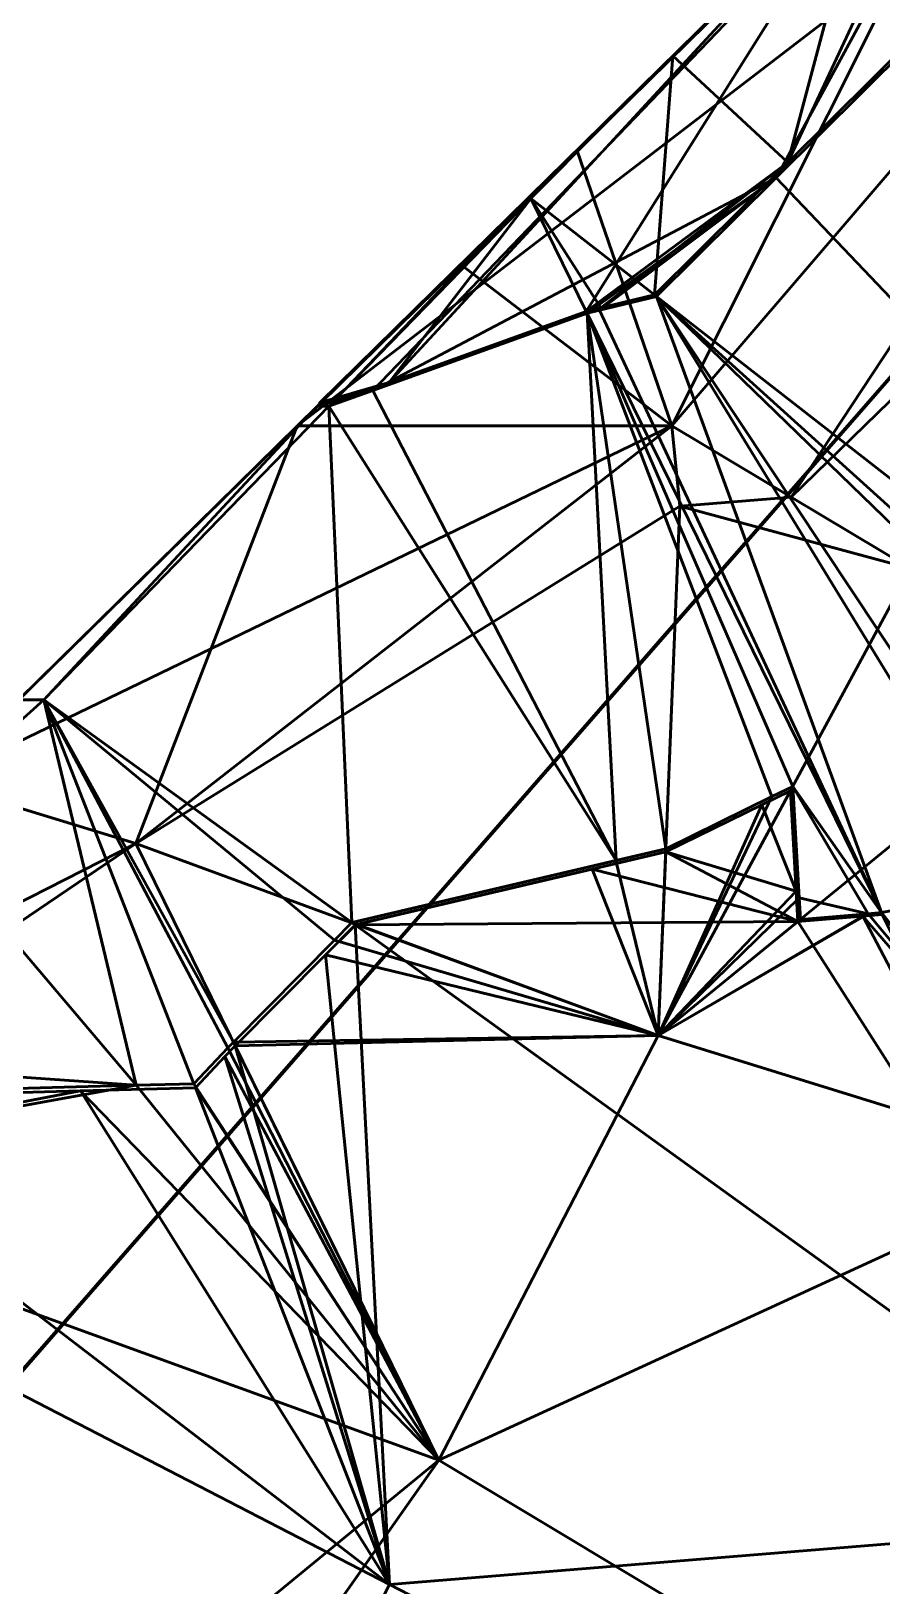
# Model space of a CAD drawing. Header units: metres. Extents: x -61.3 to -25, y -28 to 7.9.
# Drawn here: x -55.09 to -50.52, y -15.86 to -7.52 of the extents above; entities that cross this region are included whole.
import ezdxf

# ---------------------------------------------------------------- set-up
doc = ezdxf.new("R2010")
doc.units = ezdxf.units.M
for name, color, linetype, lineweight in [('0 BB  All Untouched Project Ground Layers in Proposed site', 7, 'Continuous', 50), ('0 BB  Fill', 7, 'Continuous', 50), ('Default', 7, 'Continuous', 50)]:
    doc.layers.add(name, color=color, linetype=linetype, lineweight=lineweight)

# ---------------------------------------------------------------- blocks, each defined once
blk = doc.blocks.new('6b0b7823-ff3e-4933-bdc0-52da12941c6e')
at = {"layer": 'Default', "color": 40, "linetype": 'Continuous', "lineweight": 50, "true_color": 0xffd700, "transparency": 33554532}
for points in [[(-47.8539, -6.3765, 23.4724), (-59.082, -19.2255, 36.9876), (-59.082, -19.2255, 23.4724)], [(-47.8539, -6.3765, 23.4724), (-47.8539, -6.3765, 36.9876), (-59.082, -19.2255, 36.9876)]]:
    blk.add_3dface(points, dxfattribs=at)
blk = doc.blocks.new('f19161e1-4d41-47b8-92b2-5d887346f939')
at = {"layer": '0 BB  All Untouched Project Ground Layers in Proposed site', "color": 40, "linetype": 'Continuous', "lineweight": 50, "true_color": 0xffd700, "transparency": 33554687}
for points in [[(-47.6875, -3.7687, 33.685), (-52.1574, -8.1622, 32.2639), (-48.435, -4.5034, 33.528)], [(-52.1574, -8.1622, 32.2639), (-47.6875, -3.7687, 33.685), (-49.6971, -5.744, 32.6444)], [(-49.6971, -5.744, 33.254), (-48.435, -4.5034, 33.528), (-52.1574, -8.1622, 32.2639)], [(-51.6489, -9.6377, 32.3088), (-47.7865, -5.1327, 32.9184), (-51.0084, -10.0208, 32.3303)], [(-51.6489, -9.6377, 32.3088), (-49.6971, -5.744, 32.6444), (-47.7865, -5.1327, 32.9184)], [(-51.0084, -10.0208, 32.3303), (-47.7865, -5.1327, 32.9184), (-46.972, -6.0917, 32.8878)], [(-51.0884, -8.3064, 33.0178), (-46.8947, -12.7088, 32.9184), (-48.2918, -5.5297, 33.4508)], [(-48.2918, -5.5297, 33.4515), (-51.0883, -8.3063, 33.0185), (-51.0884, -8.3064, 33.0178)], [(-48.2918, -5.5297, 33.4515), (-51.0884, -8.3064, 33.0178), (-48.2918, -5.5297, 33.4508)], [(-48.2918, -5.5297, 33.4515), (-49.6971, -5.744, 33.254), (-51.0883, -8.3063, 33.0185)], [(-49.6971, -5.744, 33.254), (-52.1574, -8.1622, 32.2639), (-53.5521, -9.533, 32.6577)], [(-49.6971, -5.744, 33.254), (-53.5521, -9.533, 32.6577), (-53.2536, -9.4481, 32.7003)], [(-53.2536, -9.4481, 32.7003), (-51.0883, -8.3063, 33.0185), (-49.6971, -5.744, 33.254)], [(-49.6971, -5.744, 32.6444), (-51.6489, -9.6377, 32.3088), (-52.1574, -8.1622, 32.2639)], [(-51.0084, -10.0208, 32.3303), (-46.972, -6.0917, 32.8878), (-50.3679, -10.4039, 32.3088)], [(-52.1574, -8.1622, 32.2639), (-51.6489, -9.6377, 32.3088), (-53.6586, -9.6377, 32.0316)], [(-53.6586, -9.6377, 32.0316), (-53.5521, -9.533, 32.657), (-52.1574, -8.1622, 32.2639)], [(-52.1574, -8.1622, 32.2639), (-53.5521, -9.533, 32.657), (-53.5521, -9.533, 32.6577)], [(-52.103, -9.0338, 32.8661), (-51.0883, -8.3063, 33.0185), (-53.2536, -9.4481, 32.7003)], [(-51.0883, -8.3063, 33.0185), (-52.103, -9.0338, 32.8661), (-52.0362, -9.0176, 32.8756)], [(-51.7299, -8.9434, 32.9191), (-51.0883, -8.3063, 33.0185), (-52.0362, -9.0176, 32.8756)], [(-51.0883, -8.3063, 33.0185), (-51.7299, -8.9434, 32.9191), (-51.7299, -8.9434, 32.9184)], [(-51.0883, -8.3063, 33.0185), (-51.7299, -8.9434, 32.9184), (-51.0884, -8.3064, 33.0178)], [(-51.0884, -8.3064, 33.0178), (-51.7299, -8.9434, 32.9184), (-46.8947, -12.7088, 32.9184)], [(-51.7299, -8.9434, 32.9184), (-52.0362, -9.0176, 32.8749), (-50.5233, -12.2507, 32.589)], [(-51.7299, -8.9434, 32.9191), (-52.0362, -9.0176, 32.8756), (-51.7299, -8.9434, 32.9184)], [(-52.0362, -9.0176, 32.8756), (-52.0362, -9.0176, 32.8749), (-51.7299, -8.9434, 32.9184)], [(-49.6404, -12.091, 32.7069), (-48.3609, -12.2101, 32.8289), (-51.7299, -8.9434, 32.9184)], [(-48.0864, -12.2356, 32.8551), (-51.7299, -8.9434, 32.9184), (-48.3609, -12.2101, 32.8289)], [(-51.7299, -8.9434, 32.9184), (-50.5233, -12.2507, 32.589), (-49.7898, -12.118, 32.6869)], [(-51.7299, -8.9434, 32.9184), (-49.7898, -12.118, 32.6869), (-49.6404, -12.091, 32.7069)], [(-51.7299, -8.9434, 32.9184), (-48.0864, -12.2356, 32.8551), (-46.8947, -12.7088, 32.9184)], [(-51.9481, -11.9704, 32.4894), (-52.103, -9.0338, 32.8654), (-53.2537, -9.4481, 32.6996)], [(-53.2536, -9.4481, 32.7003), (-53.2537, -9.4481, 32.6996), (-52.103, -9.0338, 32.8654)], [(-52.103, -9.0338, 32.8661), (-53.2536, -9.4481, 32.7003), (-52.103, -9.0338, 32.8654)], [(-52.103, -9.0338, 32.8654), (-50.5233, -12.2507, 32.589), (-52.0362, -9.0176, 32.8749)], [(-52.0362, -9.0176, 32.8756), (-52.103, -9.0338, 32.8661), (-52.103, -9.0338, 32.8654)], [(-52.0362, -9.0176, 32.8756), (-52.103, -9.0338, 32.8654), (-52.0362, -9.0176, 32.8749)], [(-51.1118, -11.6283, 32.6153), (-52.103, -9.0338, 32.8654), (-51.6807, -11.9075, 32.5234)], [(-50.9991, -11.573, 32.6335), (-52.103, -9.0338, 32.8654), (-51.1118, -11.6283, 32.6153)], [(-52.103, -9.0338, 32.8654), (-50.9991, -11.573, 32.6335), (-50.5233, -12.2507, 32.589)], [(-51.9481, -11.9704, 32.4894), (-51.6807, -11.9075, 32.5234), (-52.103, -9.0338, 32.8654)], [(-53.2536, -9.4481, 32.7003), (-53.5521, -9.533, 32.6577), (-53.489, -9.5329, 32.6664)], [(-53.489, -9.5329, 32.6657), (-51.9481, -11.9704, 32.4894), (-53.2537, -9.4481, 32.6996)], [(-53.2536, -9.4481, 32.7003), (-53.489, -9.5329, 32.6664), (-53.489, -9.5329, 32.6657)], [(-53.2536, -9.4481, 32.7003), (-53.489, -9.5329, 32.6657), (-53.2537, -9.4481, 32.6996)], [(-53.5521, -9.533, 32.657), (-55.1557, -11.1092, 32.29), (-55.019, -11.1092, 32.3088)], [(-53.5521, -9.533, 32.657), (-53.6586, -9.6377, 32.0316), (-55.1557, -11.1092, 32.29)], [(-55.019, -11.1092, 32.3088), (-53.3652, -12.3034, 32.3088), (-53.489, -9.5329, 32.6657)], [(-53.5521, -9.533, 32.657), (-55.019, -11.1092, 32.3088), (-53.489, -9.5329, 32.6657)], [(-53.5521, -9.533, 32.6577), (-53.5521, -9.533, 32.657), (-53.489, -9.5329, 32.6664)], [(-53.5521, -9.533, 32.657), (-53.489, -9.5329, 32.6657), (-53.489, -9.5329, 32.6664)], [(-53.489, -9.5329, 32.6657), (-53.3652, -12.3034, 32.3088), (-51.9481, -11.9704, 32.4894)], [(-55.6045, -11.5503, 31.5817), (-53.6586, -9.6377, 32.0316), (-51.6489, -9.6377, 32.3088)], [(-55.6045, -11.5503, 31.5817), (-51.6489, -9.6377, 32.3088), (-54.5253, -11.8798, 31.6992)], [(-55.6045, -11.5503, 31.5817), (-55.1557, -11.1092, 32.29), (-53.6586, -9.6377, 32.0316)], [(-54.5253, -11.8798, 31.6992), (-51.6489, -9.6377, 32.3088), (-51.6059, -10.0694, 32.3088)], [(-51.6059, -10.0694, 32.3088), (-51.6489, -9.6377, 32.3088), (-51.0084, -10.0208, 32.3303)], [(-54.5253, -11.8798, 31.6992), (-51.6059, -10.0694, 32.3088), (-51.7216, -12.9112, 31.6992)], [(-51.7216, -12.9112, 31.6992), (-51.6059, -10.0694, 32.3088), (-50.3679, -10.4039, 32.3088)], [(-51.6059, -10.0694, 32.3088), (-51.0084, -10.0208, 32.3303), (-50.3679, -10.4039, 32.3088)], [(-51.7216, -12.9112, 31.6992), (-50.3679, -10.4039, 32.3088), (-49.7339, -11.2881, 32.3088)], [(-55.019, -11.1092, 32.3088), (-55.7328, -11.7513, 32.1462), (-54.523, -13.1777, 32.0173)], [(-55.1557, -11.1092, 32.29), (-55.7328, -11.7513, 32.1462), (-55.019, -11.1092, 32.3088)], [(-54.2141, -13.1692, 32.0443), (-55.019, -11.1092, 32.3088), (-54.523, -13.1777, 32.0173)], [(-55.019, -11.1092, 32.3088), (-54.0309, -12.9763, 32.1025), (-54.0015, -12.9454, 32.1118)], [(-55.019, -11.1092, 32.3088), (-54.2141, -13.1692, 32.0443), (-54.0309, -12.9763, 32.1025)], [(-55.019, -11.1092, 32.3088), (-53.4592, -12.3982, 32.2797), (-53.3652, -12.3034, 32.3088)], [(-54.0015, -12.9454, 32.1118), (-53.4592, -12.3982, 32.2797), (-55.019, -11.1092, 32.3088)], [(-49.4636, -13.6094, 31.6992), (-51.7216, -12.9112, 31.6992), (-49.7339, -11.2881, 32.3088)], [(-57.462, -13.3761, 31.0766), (-55.6045, -11.5503, 31.5817), (-54.5253, -11.8798, 31.6992)], [(-50.9648, -12.1718, 32.5577), (-50.9991, -11.573, 32.6342), (-51.7216, -12.9112, 32.3088)], [(-51.1118, -11.6283, 32.616), (-51.7216, -12.9112, 32.3088), (-50.9991, -11.573, 32.6342)], [(-51.1118, -11.6283, 32.616), (-50.9991, -11.573, 32.6342), (-50.9991, -11.573, 32.6335)], [(-51.1118, -11.6283, 32.616), (-50.9991, -11.573, 32.6335), (-51.1118, -11.6283, 32.6153)], [(-50.9991, -11.573, 32.6342), (-50.9648, -12.1718, 32.5577), (-50.9991, -11.573, 32.6335)], [(-50.9648, -12.1718, 32.5577), (-50.9648, -12.1718, 32.5571), (-50.9991, -11.573, 32.6335)], [(-50.5944, -12.2568, 32.5814), (-50.9991, -11.573, 32.6335), (-50.9648, -12.1718, 32.5571)], [(-50.5233, -12.2507, 32.589), (-50.9991, -11.573, 32.6335), (-50.5944, -12.2568, 32.5814)], [(-51.1118, -11.6283, 32.616), (-51.6807, -11.9075, 32.5241), (-51.7216, -12.9112, 32.3088)], [(-51.6807, -11.9075, 32.5241), (-51.1118, -11.6283, 32.616), (-51.6807, -11.9075, 32.5234)], [(-51.1118, -11.6283, 32.616), (-51.1118, -11.6283, 32.6153), (-51.6807, -11.9075, 32.5234)], [(-56.4222, -13.0451, 31.8808), (-54.523, -13.1777, 32.0173), (-55.7328, -11.7513, 32.1462)], [(-57.462, -13.3761, 31.0766), (-54.5253, -11.8798, 31.6992), (-57.1387, -13.6504, 31.0896)], [(-57.1387, -13.6504, 31.0896), (-54.5253, -11.8798, 31.6992), (-52.8986, -15.189, 31.0896)], [(-52.8986, -15.189, 31.0896), (-54.5253, -11.8798, 31.6992), (-51.7216, -12.9112, 31.6992)], [(-51.9482, -11.9704, 32.49), (-51.6807, -11.9075, 32.5241), (-51.6807, -11.9075, 32.5234)], [(-51.9482, -11.9704, 32.49), (-51.6807, -11.9075, 32.5234), (-51.9481, -11.9704, 32.4894)], [(-51.7216, -12.9112, 32.3088), (-51.6807, -11.9075, 32.5241), (-51.9482, -11.9704, 32.49)], [(-53.3652, -12.3034, 32.3095), (-51.9482, -11.9704, 32.49), (-53.3652, -12.3034, 32.3088)], [(-51.9482, -11.9704, 32.49), (-51.9481, -11.9704, 32.4894), (-53.3652, -12.3034, 32.3088)], [(-51.7216, -12.9112, 32.3088), (-51.9482, -11.9704, 32.49), (-53.3652, -12.3034, 32.3095)], [(-50.9648, -12.1718, 32.5577), (-51.7216, -12.9112, 32.3088), (-50.9582, -12.2879, 32.5429)], [(-50.9648, -12.1718, 32.5577), (-50.9582, -12.2879, 32.5429), (-50.9582, -12.2879, 32.5422)], [(-50.9648, -12.1718, 32.5577), (-50.9582, -12.2879, 32.5422), (-50.9648, -12.1718, 32.5571)], [(-50.5944, -12.2568, 32.5814), (-50.9648, -12.1718, 32.5571), (-50.9582, -12.2879, 32.5422)], [(-50.5233, -12.2507, 32.5897), (-49.7898, -12.118, 32.6876), (-50.5233, -12.2507, 32.589)], [(-49.7898, -12.118, 32.6876), (-49.7898, -12.118, 32.6869), (-50.5233, -12.2507, 32.589)], [(-49.4636, -13.6094, 32.3088), (-49.7898, -12.118, 32.6876), (-50.5233, -12.2507, 32.5897)], [(-50.9582, -12.2879, 32.5429), (-51.7216, -12.9112, 32.3088), (-50.5945, -12.2568, 32.582)], [(-49.4636, -13.6094, 32.3088), (-50.5945, -12.2568, 32.582), (-51.7216, -12.9112, 32.3088)], [(-50.9582, -12.2879, 32.5429), (-50.5945, -12.2568, 32.582), (-50.9582, -12.2879, 32.5422)], [(-50.5945, -12.2568, 32.582), (-50.5944, -12.2568, 32.5814), (-50.9582, -12.2879, 32.5422)], [(-50.5945, -12.2568, 32.582), (-50.5233, -12.2507, 32.5897), (-50.5233, -12.2507, 32.589)], [(-50.5945, -12.2568, 32.582), (-50.5233, -12.2507, 32.589), (-50.5944, -12.2568, 32.5814)], [(-49.4636, -13.6094, 32.3088), (-50.5233, -12.2507, 32.5897), (-50.5945, -12.2568, 32.582)], [(-53.3652, -12.3034, 32.3088), (-53.4592, -12.3982, 32.2797), (-53.3676, -12.3057, 32.3088)], [(-53.4592, -12.3982, 32.2804), (-53.3676, -12.3057, 32.3088), (-53.4592, -12.3982, 32.2797)], [(-53.4592, -12.3982, 32.2804), (-51.7216, -12.9112, 32.3088), (-53.3676, -12.3057, 32.3088)], [(-53.3676, -12.3057, 32.3088), (-53.3652, -12.3034, 32.3095), (-53.3652, -12.3034, 32.3088)], [(-53.3652, -12.3034, 32.3095), (-53.3676, -12.3057, 32.3088), (-51.7216, -12.9112, 32.3088)], [(-54.0015, -12.9454, 32.1125), (-53.4592, -12.3982, 32.2804), (-53.4592, -12.3982, 32.2797)], [(-54.0015, -12.9454, 32.1125), (-53.4592, -12.3982, 32.2797), (-54.0015, -12.9454, 32.1118)], [(-54.0015, -12.9454, 32.1125), (-51.7216, -12.9112, 32.3088), (-53.4592, -12.3982, 32.2804)], [(-51.7216, -12.9112, 32.3088), (-54.0015, -12.9454, 32.1125), (-52.8986, -15.189, 31.6992)], [(-52.8986, -15.189, 31.0896), (-51.7216, -12.9112, 31.6992), (-49.4636, -13.6094, 31.6992)], [(-49.4636, -13.6094, 32.3088), (-51.7216, -12.9112, 32.3088), (-52.8986, -15.189, 31.6992)], [(-52.8986, -15.189, 31.6992), (-54.0309, -12.9763, 32.1032), (-54.2141, -13.1692, 32.045)], [(-54.2141, -13.1692, 32.045), (-54.0309, -12.9763, 32.1032), (-54.2141, -13.1692, 32.0443)], [(-54.0309, -12.9763, 32.1032), (-54.0309, -12.9763, 32.1025), (-54.2141, -13.1692, 32.0443)], [(-52.8986, -15.189, 31.6992), (-54.0015, -12.9454, 32.1125), (-54.0309, -12.9763, 32.1032)], [(-54.0309, -12.9763, 32.1032), (-54.0015, -12.9454, 32.1125), (-54.0015, -12.9454, 32.1118)], [(-54.0309, -12.9763, 32.1032), (-54.0015, -12.9454, 32.1118), (-54.0309, -12.9763, 32.1025)], [(-54.523, -13.1777, 32.0173), (-56.4222, -13.0451, 31.8808), (-56.5221, -13.2327, 31.8423)], [(-56.5221, -13.2327, 31.843), (-57.1387, -13.6504, 31.6992), (-54.5231, -13.1777, 32.018)], [(-52.8986, -15.189, 31.6992), (-54.5231, -13.1777, 32.018), (-57.1387, -13.6504, 31.6992)], [(-56.5221, -13.2327, 31.843), (-54.5231, -13.1777, 32.018), (-54.523, -13.1777, 32.0173)], [(-56.5221, -13.2327, 31.843), (-54.523, -13.1777, 32.0173), (-56.5221, -13.2327, 31.8423)], [(-52.8986, -15.189, 31.6992), (-54.2141, -13.1692, 32.045), (-54.5231, -13.1777, 32.018)], [(-54.5231, -13.1777, 32.018), (-54.2141, -13.1692, 32.045), (-54.2141, -13.1692, 32.0443)], [(-54.5231, -13.1777, 32.018), (-54.2141, -13.1692, 32.0443), (-54.523, -13.1777, 32.0173)], [(-55.3271, -17.1803, 31.0896), (-52.8986, -15.189, 31.6992), (-57.1387, -13.6504, 31.6992)], [(-55.3271, -17.1803, 30.48), (-57.1387, -13.6504, 31.0896), (-52.8986, -15.189, 31.0896)], [(-52.8986, -15.189, 31.6992), (-49.73, -17.0912, 31.6992), (-49.4636, -13.6094, 32.3088)], [(-49.73, -17.0912, 31.0896), (-52.8986, -15.189, 31.0896), (-49.4636, -13.6094, 31.6992)], [(-55.3271, -17.1803, 31.0896), (-54.6702, -17.7074, 31.0896), (-52.8986, -15.189, 31.6992)], [(-55.3271, -17.1803, 30.48), (-52.8986, -15.189, 31.0896), (-54.6702, -17.7074, 30.48)], [(-54.6702, -17.7074, 31.0896), (-49.73, -17.0912, 31.6992), (-52.8986, -15.189, 31.6992)], [(-54.6702, -17.7074, 30.48), (-52.8986, -15.189, 31.0896), (-49.73, -17.0912, 31.0896)]]:
    blk.add_3dface(points, dxfattribs=at)
blk = doc.blocks.new('1b2ab502-d486-4e63-b1bb-fa146fe8643c')
at = {"layer": '0 BB  All Untouched Project Ground Layers in Proposed site', "color": 227, "linetype": 'Continuous', "lineweight": 50, "true_color": 0x8b3573, "transparency": 33554687}
for points in [[(-46.2891, -2.3942, 33.5016), (-45.3118, -1.4336, 33.7167), (-52.7792, -8.7733, 31.2533)], [(-49.6971, -5.744, 31.73), (-52.7792, -8.7733, 31.2533), (-45.3118, -1.4336, 33.7167)], [(-46.2891, -2.3942, 33.5016), (-52.7792, -8.7733, 31.2533), (-48.435, -4.5034, 32.9184)], [(-52.7792, -8.7733, 31.2533), (-49.6971, -5.744, 32.6444), (-48.435, -4.5034, 32.9184)], [(-51.6489, -9.6377, 31.3944), (-47.7865, -5.1327, 32.004), (-51.0084, -10.0208, 31.4159)], [(-51.6489, -9.6377, 31.3944), (-49.6971, -5.744, 31.73), (-47.7865, -5.1327, 32.004)], [(-47.7865, -5.1327, 32.9184), (-51.6489, -9.6377, 32.3088), (-51.0084, -10.0208, 32.3303)], [(-49.6971, -5.744, 32.6444), (-51.6489, -9.6377, 32.3088), (-47.7865, -5.1327, 32.9184)], [(-51.0084, -10.0208, 31.4159), (-47.7865, -5.1327, 32.004), (-46.972, -6.0917, 31.9734)], [(-47.7865, -5.1327, 32.9184), (-51.0084, -10.0208, 32.3303), (-46.972, -6.0917, 32.8878)], [(-49.6971, -5.744, 32.6444), (-52.7792, -8.7733, 31.2533), (-53.6586, -9.6377, 32.0316)], [(-49.6971, -5.744, 32.6444), (-53.6586, -9.6377, 32.0316), (-51.6489, -9.6377, 32.3088)], [(-49.6971, -5.744, 31.73), (-51.6489, -9.6377, 31.3944), (-52.7792, -8.7733, 31.2533)], [(-51.0084, -10.0208, 31.4159), (-46.972, -6.0917, 31.9734), (-50.3679, -10.4039, 31.3944)], [(-51.0084, -10.0208, 32.3303), (-50.3679, -10.4039, 32.3088), (-46.972, -6.0917, 32.8878)], [(-52.7792, -8.7733, 31.2533), (-51.6489, -9.6377, 31.3944), (-53.6586, -9.6377, 31.1172)], [(-52.7792, -8.7733, 31.2533), (-53.6586, -9.6377, 31.1172), (-53.6586, -9.6377, 32.0316)], [(-55.6045, -11.5503, 30.6673), (-53.6586, -9.6377, 31.1172), (-51.6489, -9.6377, 31.3944)], [(-55.6045, -11.5503, 30.6673), (-51.6489, -9.6377, 31.3944), (-54.5253, -11.8798, 30.7848)], [(-53.6586, -9.6377, 32.0316), (-53.6586, -9.6377, 31.1172), (-55.6045, -11.5503, 31.5817)], [(-53.6586, -9.6377, 31.1172), (-55.6045, -11.5503, 30.6673), (-55.6045, -11.5503, 31.5817)], [(-53.6586, -9.6377, 32.0316), (-55.6045, -11.5503, 31.5817), (-54.5253, -11.8798, 31.6992)], [(-54.5253, -11.8798, 30.7848), (-51.6489, -9.6377, 31.3944), (-51.6059, -10.0694, 31.3944)], [(-51.6489, -9.6377, 32.3088), (-54.5253, -11.8798, 31.6992), (-51.6059, -10.0694, 32.3088)], [(-53.6586, -9.6377, 32.0316), (-54.5253, -11.8798, 31.6992), (-51.6489, -9.6377, 32.3088)], [(-51.6059, -10.0694, 31.3944), (-51.6489, -9.6377, 31.3944), (-51.0084, -10.0208, 31.4159)], [(-51.6489, -9.6377, 32.3088), (-51.6059, -10.0694, 32.3088), (-51.0084, -10.0208, 32.3303)], [(-54.5253, -11.8798, 30.7848), (-51.6059, -10.0694, 31.3944), (-51.7216, -12.9112, 30.7848)], [(-51.6059, -10.0694, 32.3088), (-54.5253, -11.8798, 31.6992), (-51.7216, -12.9112, 31.6992)], [(-51.7216, -12.9112, 31.6992), (-50.3679, -10.4039, 32.3088), (-51.6059, -10.0694, 32.3088)], [(-51.7216, -12.9112, 30.7848), (-51.6059, -10.0694, 31.3944), (-50.3679, -10.4039, 31.3944)], [(-51.6059, -10.0694, 31.3944), (-51.0084, -10.0208, 31.4159), (-50.3679, -10.4039, 31.3944)], [(-51.0084, -10.0208, 32.3303), (-51.6059, -10.0694, 32.3088), (-50.3679, -10.4039, 32.3088)], [(-51.7216, -12.9112, 31.6992), (-49.7339, -11.2881, 32.3088), (-50.3679, -10.4039, 32.3088)], [(-51.7216, -12.9112, 30.7848), (-50.3679, -10.4039, 31.3944), (-49.7339, -11.2881, 31.3944)], [(-49.4636, -13.6094, 31.6992), (-49.7339, -11.2881, 32.3088), (-51.7216, -12.9112, 31.6992)], [(-49.4636, -13.6094, 30.7848), (-51.7216, -12.9112, 30.7848), (-49.7339, -11.2881, 31.3944)], [(-57.462, -13.3761, 30.1622), (-55.6045, -11.5503, 30.6673), (-54.5253, -11.8798, 30.7848)], [(-55.6045, -11.5503, 31.5817), (-57.1387, -13.6504, 31.0896), (-54.5253, -11.8798, 31.6992)], [(-57.462, -13.3761, 30.1622), (-54.5253, -11.8798, 30.7848), (-57.1387, -13.6504, 30.1752)], [(-57.1387, -13.6504, 31.0896), (-52.8986, -15.189, 31.0896), (-54.5253, -11.8798, 31.6992)], [(-57.1387, -13.6504, 30.1752), (-54.5253, -11.8798, 30.7848), (-52.8986, -15.189, 30.1752)], [(-52.8986, -15.189, 31.0896), (-51.7216, -12.9112, 31.6992), (-54.5253, -11.8798, 31.6992)], [(-52.8986, -15.189, 30.1752), (-54.5253, -11.8798, 30.7848), (-51.7216, -12.9112, 30.7848)], [(-49.4636, -13.6094, 31.6992), (-51.7216, -12.9112, 31.6992), (-52.8986, -15.189, 31.0896)], [(-52.8986, -15.189, 30.1752), (-51.7216, -12.9112, 30.7848), (-49.4636, -13.6094, 30.7848)], [(-55.3271, -17.1803, 30.48), (-52.8986, -15.189, 31.0896), (-57.1387, -13.6504, 31.0896)], [(-55.3271, -17.1803, 29.5656), (-57.1387, -13.6504, 30.1752), (-52.8986, -15.189, 30.1752)], [(-52.8986, -15.189, 31.0896), (-49.73, -17.0912, 31.0896), (-49.4636, -13.6094, 31.6992)], [(-49.73, -17.0912, 30.1752), (-52.8986, -15.189, 30.1752), (-49.4636, -13.6094, 30.7848)], [(-55.3271, -17.1803, 30.48), (-54.6702, -17.7074, 30.48), (-52.8986, -15.189, 31.0896)], [(-55.3271, -17.1803, 29.5656), (-52.8986, -15.189, 30.1752), (-54.6702, -17.7074, 29.5656)], [(-54.6702, -17.7074, 30.48), (-49.73, -17.0912, 31.0896), (-52.8986, -15.189, 31.0896)], [(-54.6702, -17.7074, 29.5656), (-52.8986, -15.189, 30.1752), (-49.73, -17.0912, 30.1752)]]:
    blk.add_3dface(points, dxfattribs=at)
blk = doc.blocks.new('ddf992bc-4f9a-490d-82f3-f35fdbdac8a4')
at = {"layer": '0 BB  All Untouched Project Ground Layers in Proposed site', "color": 217, "linetype": 'Continuous', "lineweight": 50, "true_color": 0x8b318b, "transparency": 33554687}
for points in [[(-52.1574, -8.1622, 30.7399), (-48.435, -4.5034, 32.004), (-46.6878, -2.786, 32.4788)], [(-46.6878, -2.786, 32.4788), (-49.6971, -5.744, 31.1204), (-52.1574, -8.1622, 30.7399)], [(-48.435, -4.5034, 32.004), (-52.1574, -8.1622, 30.7399), (-49.6971, -5.744, 31.73)], [(-51.6489, -9.6377, 30.7848), (-47.7865, -5.1327, 31.3944), (-51.0084, -10.0208, 30.8063)], [(-51.6489, -9.6377, 30.7848), (-49.6971, -5.744, 31.1204), (-47.7865, -5.1327, 31.3944)], [(-47.7865, -5.1327, 32.004), (-51.6489, -9.6377, 31.3944), (-51.0084, -10.0208, 31.4159)], [(-49.6971, -5.744, 31.73), (-51.6489, -9.6377, 31.3944), (-47.7865, -5.1327, 32.004)], [(-51.0084, -10.0208, 30.8063), (-47.7865, -5.1327, 31.3944), (-46.972, -6.0917, 31.3638)], [(-47.7865, -5.1327, 32.004), (-51.0084, -10.0208, 31.4159), (-46.972, -6.0917, 31.9734)], [(-53.6586, -9.6377, 31.1172), (-49.6971, -5.744, 31.73), (-52.1574, -8.1622, 30.7399)], [(-49.6971, -5.744, 31.73), (-53.6586, -9.6377, 31.1172), (-51.6489, -9.6377, 31.3944)], [(-49.6971, -5.744, 31.1204), (-51.6489, -9.6377, 30.7848), (-52.1574, -8.1622, 30.7399)], [(-51.0084, -10.0208, 30.8063), (-46.972, -6.0917, 31.3638), (-50.3679, -10.4039, 30.7848)], [(-51.0084, -10.0208, 31.4159), (-50.3679, -10.4039, 31.3944), (-46.972, -6.0917, 31.9734)], [(-52.1574, -8.1622, 30.7399), (-51.6489, -9.6377, 30.7848), (-53.6586, -9.6377, 30.5076)], [(-52.1574, -8.1622, 30.7399), (-53.6586, -9.6377, 30.5076), (-53.6586, -9.6377, 31.1172)], [(-55.6045, -11.5503, 30.0577), (-53.6586, -9.6377, 30.5076), (-51.6489, -9.6377, 30.7848)], [(-55.6045, -11.5503, 30.0577), (-51.6489, -9.6377, 30.7848), (-54.5253, -11.8798, 30.1752)], [(-53.6586, -9.6377, 30.5076), (-55.6045, -11.5503, 30.6673), (-53.6586, -9.6377, 31.1172)], [(-55.6045, -11.5503, 30.0577), (-55.6045, -11.5503, 30.6673), (-53.6586, -9.6377, 30.5076)], [(-53.6586, -9.6377, 31.1172), (-55.6045, -11.5503, 30.6673), (-54.5253, -11.8798, 30.7848)], [(-54.5253, -11.8798, 30.1752), (-51.6489, -9.6377, 30.7848), (-51.6059, -10.0694, 30.7848)], [(-51.6489, -9.6377, 31.3944), (-54.5253, -11.8798, 30.7848), (-51.6059, -10.0694, 31.3944)], [(-53.6586, -9.6377, 31.1172), (-54.5253, -11.8798, 30.7848), (-51.6489, -9.6377, 31.3944)], [(-51.6059, -10.0694, 30.7848), (-51.6489, -9.6377, 30.7848), (-51.0084, -10.0208, 30.8063)], [(-51.6489, -9.6377, 31.3944), (-51.6059, -10.0694, 31.3944), (-51.0084, -10.0208, 31.4159)], [(-54.5253, -11.8798, 30.1752), (-51.6059, -10.0694, 30.7848), (-51.7216, -12.9112, 30.1752)], [(-51.6059, -10.0694, 31.3944), (-54.5253, -11.8798, 30.7848), (-51.7216, -12.9112, 30.7848)], [(-51.7216, -12.9112, 30.7848), (-50.3679, -10.4039, 31.3944), (-51.6059, -10.0694, 31.3944)], [(-51.7216, -12.9112, 30.1752), (-51.6059, -10.0694, 30.7848), (-50.3679, -10.4039, 30.7848)], [(-51.6059, -10.0694, 30.7848), (-51.0084, -10.0208, 30.8063), (-50.3679, -10.4039, 30.7848)], [(-51.0084, -10.0208, 31.4159), (-51.6059, -10.0694, 31.3944), (-50.3679, -10.4039, 31.3944)], [(-51.7216, -12.9112, 30.7848), (-49.7339, -11.2881, 31.3944), (-50.3679, -10.4039, 31.3944)], [(-51.7216, -12.9112, 30.1752), (-50.3679, -10.4039, 30.7848), (-49.7339, -11.2881, 30.7848)], [(-49.4636, -13.6094, 30.7848), (-49.7339, -11.2881, 31.3944), (-51.7216, -12.9112, 30.7848)], [(-49.4636, -13.6094, 30.1752), (-51.7216, -12.9112, 30.1752), (-49.7339, -11.2881, 30.7848)], [(-57.462, -13.3761, 29.5526), (-55.6045, -11.5503, 30.0577), (-54.5253, -11.8798, 30.1752)], [(-55.6045, -11.5503, 30.6673), (-57.1387, -13.6504, 30.1752), (-54.5253, -11.8798, 30.7848)], [(-57.462, -13.3761, 29.5526), (-54.5253, -11.8798, 30.1752), (-57.1387, -13.6504, 29.5656)], [(-57.1387, -13.6504, 30.1752), (-52.8986, -15.189, 30.1752), (-54.5253, -11.8798, 30.7848)], [(-57.1387, -13.6504, 29.5656), (-54.5253, -11.8798, 30.1752), (-52.8986, -15.189, 29.5656)], [(-52.8986, -15.189, 30.1752), (-51.7216, -12.9112, 30.7848), (-54.5253, -11.8798, 30.7848)], [(-52.8986, -15.189, 29.5656), (-54.5253, -11.8798, 30.1752), (-51.7216, -12.9112, 30.1752)], [(-49.4636, -13.6094, 30.7848), (-51.7216, -12.9112, 30.7848), (-52.8986, -15.189, 30.1752)], [(-52.8986, -15.189, 29.5656), (-51.7216, -12.9112, 30.1752), (-49.4636, -13.6094, 30.1752)], [(-55.3271, -17.1803, 29.5656), (-52.8986, -15.189, 30.1752), (-57.1387, -13.6504, 30.1752)], [(-55.3271, -17.1803, 28.956), (-57.1387, -13.6504, 29.5656), (-52.8986, -15.189, 29.5656)], [(-52.8986, -15.189, 30.1752), (-49.73, -17.0912, 30.1752), (-49.4636, -13.6094, 30.7848)], [(-49.73, -17.0912, 29.5656), (-52.8986, -15.189, 29.5656), (-49.4636, -13.6094, 30.1752)], [(-55.3271, -17.1803, 29.5656), (-54.6702, -17.7074, 29.5656), (-52.8986, -15.189, 30.1752)], [(-55.3271, -17.1803, 28.956), (-52.8986, -15.189, 29.5656), (-54.6702, -17.7074, 28.956)], [(-54.6702, -17.7074, 29.5656), (-49.73, -17.0912, 30.1752), (-52.8986, -15.189, 30.1752)], [(-54.6702, -17.7074, 28.956), (-52.8986, -15.189, 29.5656), (-49.73, -17.0912, 29.5656)]]:
    blk.add_3dface(points, dxfattribs=at)
blk = doc.blocks.new('0c24cc1f-feeb-454a-a965-ad1ec503f3fa')
at = {"layer": '0 BB  All Untouched Project Ground Layers in Proposed site', "color": 227, "linetype": 'Continuous', "lineweight": 50, "true_color": 0x8b3573, "transparency": 33554687}
for points in [[(-43.3391, 0.5054, 32.6268), (-40.766, 3.0345, 33.1186), (-57.3714, -13.287, 25.7244)], [(-40.766, 3.0345, 33.1186), (-55.6045, -11.5503, 26.2049), (-57.3714, -13.287, 25.7244)], [(-53.6586, -9.6377, 26.6548), (-55.6045, -11.5503, 26.2049), (-40.766, 3.0345, 33.1186)], [(-53.6586, -9.6377, 26.6548), (-40.766, 3.0345, 33.1186), (-49.6971, -5.744, 27.2676)], [(-57.3714, -13.287, 25.7244), (-43.4119, 0.4339, 32.6111), (-43.3391, 0.5054, 32.6268)], [(-43.4119, 0.4339, 32.6111), (-57.3714, -13.287, 25.7244), (-46.2891, -2.3942, 31.9776)], [(-46.2891, -2.3942, 31.9776), (-57.3714, -13.287, 25.7244), (-48.435, -4.5034, 31.3944)], [(-57.3714, -13.287, 25.7244), (-49.6971, -5.744, 31.1204), (-48.435, -4.5034, 31.3944)], [(-53.6586, -9.6377, 26.6548), (-49.6971, -5.744, 27.2676), (-47.7865, -5.1327, 27.5416)], [(-53.6586, -9.6377, 26.6548), (-47.7865, -5.1327, 27.5416), (-51.6489, -9.6377, 26.932)], [(-51.6489, -9.6377, 26.932), (-47.7865, -5.1327, 27.5416), (-51.0084, -10.0208, 26.9535)], [(-47.7865, -5.1327, 31.3944), (-51.6489, -9.6377, 30.7848), (-51.0084, -10.0208, 30.8063)], [(-49.6971, -5.744, 31.1204), (-51.6489, -9.6377, 30.7848), (-47.7865, -5.1327, 31.3944)], [(-51.0084, -10.0208, 26.9535), (-47.7865, -5.1327, 27.5416), (-46.972, -6.0917, 27.511)], [(-47.7865, -5.1327, 31.3944), (-51.0084, -10.0208, 30.8063), (-46.972, -6.0917, 31.3638)], [(-57.3714, -13.287, 25.7244), (-53.6586, -9.6377, 30.5076), (-49.6971, -5.744, 31.1204)], [(-49.6971, -5.744, 31.1204), (-53.6586, -9.6377, 30.5076), (-51.6489, -9.6377, 30.7848)], [(-51.0084, -10.0208, 26.9535), (-46.972, -6.0917, 27.511), (-50.3679, -10.4039, 26.932)], [(-51.0084, -10.0208, 30.8063), (-50.3679, -10.4039, 30.7848), (-46.972, -6.0917, 31.3638)], [(-57.3714, -13.287, 25.7244), (-55.6045, -11.5503, 30.0577), (-53.6586, -9.6377, 30.5076)], [(-55.6045, -11.5503, 26.2049), (-53.6586, -9.6377, 26.6548), (-51.6489, -9.6377, 26.932)], [(-55.6045, -11.5503, 26.2049), (-51.6489, -9.6377, 26.932), (-54.5253, -11.8798, 26.3224)], [(-53.6586, -9.6377, 30.5076), (-55.6045, -11.5503, 30.0577), (-54.5253, -11.8798, 30.1752)], [(-54.5253, -11.8798, 26.3224), (-51.6489, -9.6377, 26.932), (-51.6059, -10.0694, 26.932)], [(-51.6489, -9.6377, 30.7848), (-54.5253, -11.8798, 30.1752), (-51.6059, -10.0694, 30.7848)], [(-53.6586, -9.6377, 30.5076), (-54.5253, -11.8798, 30.1752), (-51.6489, -9.6377, 30.7848)], [(-51.6059, -10.0694, 26.932), (-51.6489, -9.6377, 26.932), (-51.0084, -10.0208, 26.9535)], [(-51.6489, -9.6377, 30.7848), (-51.6059, -10.0694, 30.7848), (-51.0084, -10.0208, 30.8063)], [(-54.5253, -11.8798, 26.3224), (-51.6059, -10.0694, 26.932), (-51.7216, -12.9112, 26.3224)], [(-51.6059, -10.0694, 30.7848), (-54.5253, -11.8798, 30.1752), (-51.7216, -12.9112, 30.1752)], [(-51.7216, -12.9112, 30.1752), (-50.3679, -10.4039, 30.7848), (-51.6059, -10.0694, 30.7848)], [(-51.7216, -12.9112, 26.3224), (-51.6059, -10.0694, 26.932), (-50.3679, -10.4039, 26.932)], [(-51.6059, -10.0694, 26.932), (-51.0084, -10.0208, 26.9535), (-50.3679, -10.4039, 26.932)], [(-51.0084, -10.0208, 30.8063), (-51.6059, -10.0694, 30.7848), (-50.3679, -10.4039, 30.7848)], [(-51.7216, -12.9112, 30.1752), (-49.7339, -11.2881, 30.7848), (-50.3679, -10.4039, 30.7848)], [(-51.7216, -12.9112, 26.3224), (-50.3679, -10.4039, 26.932), (-49.7339, -11.2881, 26.932)], [(-49.4636, -13.6094, 30.1752), (-49.7339, -11.2881, 30.7848), (-51.7216, -12.9112, 30.1752)], [(-49.4636, -13.6094, 26.3224), (-51.7216, -12.9112, 26.3224), (-49.7339, -11.2881, 26.932)], [(-57.1387, -13.6504, 25.7128), (-55.6045, -11.5503, 26.2049), (-54.5253, -11.8798, 26.3224)], [(-55.6045, -11.5503, 30.0577), (-57.1387, -13.6504, 29.5656), (-54.5253, -11.8798, 30.1752)], [(-57.1387, -13.6504, 29.5656), (-52.8986, -15.189, 29.5656), (-54.5253, -11.8798, 30.1752)], [(-57.1387, -13.6504, 25.7128), (-54.5253, -11.8798, 26.3224), (-52.8986, -15.189, 25.7128)], [(-52.8986, -15.189, 29.5656), (-51.7216, -12.9112, 30.1752), (-54.5253, -11.8798, 30.1752)], [(-52.8986, -15.189, 25.7128), (-54.5253, -11.8798, 26.3224), (-51.7216, -12.9112, 26.3224)], [(-49.4636, -13.6094, 30.1752), (-51.7216, -12.9112, 30.1752), (-52.8986, -15.189, 29.5656)], [(-52.8986, -15.189, 25.7128), (-51.7216, -12.9112, 26.3224), (-49.4636, -13.6094, 26.3224)], [(-55.3271, -17.1803, 28.956), (-52.8986, -15.189, 29.5656), (-57.1387, -13.6504, 29.5656)], [(-55.3271, -17.1803, 25.1032), (-57.1387, -13.6504, 25.7128), (-52.8986, -15.189, 25.7128)], [(-52.8986, -15.189, 29.5656), (-49.73, -17.0912, 29.5656), (-49.4636, -13.6094, 30.1752)], [(-49.73, -17.0912, 25.7128), (-52.8986, -15.189, 25.7128), (-49.4636, -13.6094, 26.3224)], [(-55.3271, -17.1803, 28.956), (-54.6702, -17.7074, 28.956), (-52.8986, -15.189, 29.5656)], [(-55.3271, -17.1803, 25.1032), (-52.8986, -15.189, 25.7128), (-54.6702, -17.7074, 25.1032)], [(-54.6702, -17.7074, 28.956), (-49.73, -17.0912, 29.5656), (-52.8986, -15.189, 29.5656)], [(-54.6702, -17.7074, 25.1032), (-52.8986, -15.189, 25.7128), (-49.73, -17.0912, 25.7128)]]:
    blk.add_3dface(points, dxfattribs=at)
blk = doc.blocks.new('b6f2baf6-b7b9-4251-ac9d-4452694c6ea6')
at = {"layer": '0 BB  Fill', "color": 40, "linetype": 'Continuous', "lineweight": 50, "true_color": 0xffd700, "transparency": 33554687}
for points in [[(-51.0251, -8.2243, 33.0286), (-48.295, -5.5135, 33.452), (-51.0253, -8.2244, 33.0292)], [(-48.295, -5.5135, 33.452), (-50.0035, -6.0394, 33.2898), (-51.0253, -8.2244, 33.0292)], [(-51.0251, -8.2243, 33.0286), (-48.295, -5.5135, 33.4514), (-48.295, -5.5135, 33.452)], [(-51.0251, -8.2243, 33.0286), (-50.5997, -6.6255, 33.1145), (-48.295, -5.5135, 33.4514)], [(-50.0035, -6.0394, 33.2898), (-51.6436, -7.6515, 33.0372), (-51.0253, -8.2244, 33.0292)], [(-51.6436, -7.6515, 33.0372), (-50.0035, -6.0394, 33.2898), (-50.5997, -6.6255, 33.1145)], [(-53.1656, -9.4047, 32.7132), (-53.5395, -9.515, 32.6598), (-50.5997, -6.6255, 33.1145)], [(-50.5997, -6.6255, 33.1145), (-53.5395, -9.515, 32.6598), (-52.429, -8.4235, 32.9146)], [(-53.1656, -9.4047, 32.7132), (-50.5997, -6.6255, 33.1145), (-52.1079, -9.0238, 32.8656)], [(-52.429, -8.4235, 32.9146), (-51.6436, -7.6515, 33.0372), (-50.5997, -6.6255, 33.1145)], [(-52.1079, -9.0238, 32.8656), (-50.5997, -6.6255, 33.1145), (-51.0251, -8.2243, 33.0286)], [(-51.6436, -7.6515, 33.0372), (-52.429, -8.4235, 32.9146), (-52.4117, -8.4066, 32.9188)], [(-51.6436, -7.6515, 33.0372), (-52.4117, -8.4066, 32.9188), (-52.4059, -8.417, 32.9184)], [(-51.6436, -7.6515, 33.0372), (-52.4059, -8.417, 32.9184), (-51.7408, -8.9349, 32.9184)], [(-51.0253, -8.2244, 33.0292), (-51.6436, -7.6515, 33.0372), (-51.7408, -8.9349, 32.9184)], [(-51.0251, -8.2243, 33.0286), (-52.0287, -9.0047, 32.8768), (-52.1079, -9.0238, 32.8656)], [(-51.0251, -8.2243, 33.0286), (-51.7408, -8.9349, 32.9177), (-52.0287, -9.0047, 32.8768)], [(-51.7408, -8.9349, 32.9177), (-51.0251, -8.2243, 33.0286), (-51.0253, -8.2244, 33.0292)], [(-51.7408, -8.9349, 32.9177), (-51.0253, -8.2244, 33.0292), (-51.7408, -8.9349, 32.9184)], [(-52.429, -8.4235, 32.9146), (-53.5395, -9.515, 32.6604), (-53.4716, -9.5149, 32.6698)], [(-53.5395, -9.515, 32.6598), (-53.5395, -9.515, 32.6604), (-52.429, -8.4235, 32.9146)], [(-53.4716, -9.5149, 32.6698), (-53.1657, -9.4047, 32.7139), (-52.4059, -8.417, 32.9184)], [(-52.429, -8.4235, 32.9146), (-53.4716, -9.5149, 32.6698), (-52.4059, -8.417, 32.9184)], [(-53.1657, -9.4047, 32.7139), (-52.1079, -9.0238, 32.8663), (-52.4059, -8.417, 32.9184)], [(-52.4117, -8.4066, 32.9188), (-52.429, -8.4235, 32.9146), (-52.4059, -8.417, 32.9184)], [(-52.1079, -9.0238, 32.8663), (-52.0288, -9.0047, 32.8775), (-52.4059, -8.417, 32.9184)], [(-52.0288, -9.0047, 32.8775), (-51.7408, -8.9349, 32.9184), (-52.4059, -8.417, 32.9184)], [(-52.1079, -9.0238, 32.8656), (-52.0287, -9.0047, 32.8768), (-52.0288, -9.0047, 32.8775)], [(-52.1079, -9.0238, 32.8656), (-52.0288, -9.0047, 32.8775), (-52.1079, -9.0238, 32.8663)], [(-52.0287, -9.0047, 32.8768), (-51.7408, -8.9349, 32.9177), (-52.0288, -9.0047, 32.8775)], [(-51.7408, -8.9349, 32.9177), (-51.7408, -8.9349, 32.9184), (-52.0288, -9.0047, 32.8775)], [(-53.1656, -9.4047, 32.7132), (-52.1079, -9.0238, 32.8656), (-53.1657, -9.4047, 32.7139)], [(-52.1079, -9.0238, 32.8656), (-52.1079, -9.0238, 32.8663), (-53.1657, -9.4047, 32.7139)], [(-53.5395, -9.515, 32.6598), (-53.1656, -9.4047, 32.7132), (-53.4716, -9.5149, 32.6691)], [(-53.4716, -9.5149, 32.6691), (-53.1656, -9.4047, 32.7132), (-53.1657, -9.4047, 32.7139)], [(-53.4716, -9.5149, 32.6691), (-53.1657, -9.4047, 32.7139), (-53.4716, -9.5149, 32.6698)], [(-53.5395, -9.515, 32.6604), (-53.5395, -9.515, 32.6598), (-53.4716, -9.5149, 32.6691)], [(-53.5395, -9.515, 32.6604), (-53.4716, -9.5149, 32.6691), (-53.4716, -9.5149, 32.6698)], [(-50.9809, -12.1355, 32.5597), (-51.7216, -12.9112, 32.3088), (-51.0117, -11.5964, 32.6285)], [(-51.1658, -11.672, 32.6036), (-51.0117, -11.5964, 32.6285), (-51.7216, -12.9112, 32.3088)], [(-51.1658, -11.672, 32.6043), (-50.9809, -12.1355, 32.5603), (-51.0117, -11.5964, 32.6292)], [(-51.0117, -11.5964, 32.6285), (-51.1658, -11.672, 32.6036), (-51.1658, -11.672, 32.6043)], [(-51.0117, -11.5964, 32.6285), (-51.1658, -11.672, 32.6043), (-51.0117, -11.5964, 32.6292)], [(-50.9809, -12.1355, 32.5597), (-51.0117, -11.5964, 32.6285), (-50.9809, -12.1355, 32.5603)], [(-51.0117, -11.5964, 32.6285), (-51.0117, -11.5964, 32.6292), (-50.9809, -12.1355, 32.5603)], [(-51.1658, -11.672, 32.6036), (-51.7216, -12.9112, 32.3088), (-51.6815, -11.9251, 32.5203)], [(-50.9809, -12.1355, 32.5603), (-51.1658, -11.672, 32.6043), (-51.6815, -11.9251, 32.521)], [(-51.1658, -11.672, 32.6036), (-51.6815, -11.9251, 32.5203), (-51.1658, -11.672, 32.6043)], [(-51.6815, -11.9251, 32.5203), (-51.6815, -11.9251, 32.521), (-51.1658, -11.672, 32.6043)], [(-51.6815, -11.9251, 32.521), (-52.0766, -12.0178, 32.4707), (-50.9716, -12.2988, 32.5395)], [(-51.6815, -11.9251, 32.5203), (-52.0766, -12.0178, 32.47), (-51.6815, -11.9251, 32.521)], [(-52.0766, -12.0178, 32.47), (-52.0766, -12.0178, 32.4707), (-51.6815, -11.9251, 32.521)], [(-52.0766, -12.0178, 32.47), (-51.6815, -11.9251, 32.5203), (-51.7216, -12.9112, 32.3088)], [(-50.9809, -12.1355, 32.5603), (-51.6815, -11.9251, 32.521), (-50.9716, -12.2988, 32.5395)], [(-50.9716, -12.2988, 32.5395), (-52.0766, -12.0178, 32.4707), (-53.3476, -12.3161, 32.3088)], [(-53.3476, -12.3161, 32.3088), (-52.0766, -12.0178, 32.4707), (-53.3426, -12.3149, 32.3088)], [(-52.0766, -12.0178, 32.47), (-53.3426, -12.3149, 32.3088), (-52.0766, -12.0178, 32.4707)], [(-53.3426, -12.3149, 32.3088), (-52.0766, -12.0178, 32.47), (-51.7216, -12.9112, 32.3088)], [(-50.9809, -12.1355, 32.5597), (-50.9716, -12.2988, 32.5388), (-51.7216, -12.9112, 32.3088)], [(-50.9716, -12.2988, 32.5388), (-50.9809, -12.1355, 32.5597), (-50.9809, -12.1355, 32.5603)], [(-50.9716, -12.2988, 32.5388), (-50.9809, -12.1355, 32.5603), (-50.9716, -12.2988, 32.5395)], [(-50.5187, -12.2601, 32.5875), (-50.6236, -12.269, 32.5762), (-50.6235, -12.269, 32.5769)], [(-50.5187, -12.2601, 32.5875), (-49.4636, -13.6094, 32.3088), (-50.6236, -12.269, 32.5762)], [(-50.6235, -12.269, 32.5769), (-48.9218, -15.5119, 32.3088), (-50.5187, -12.2601, 32.5882)], [(-50.5187, -12.2601, 32.5875), (-50.6235, -12.269, 32.5769), (-50.5187, -12.2601, 32.5882)], [(-53.3476, -12.3161, 32.3081), (-53.3426, -12.3149, 32.3088), (-53.5076, -12.4773, 32.2586)], [(-51.7216, -12.9112, 32.3088), (-53.5076, -12.4773, 32.2586), (-53.3426, -12.3149, 32.3088)], [(-53.3476, -12.3161, 32.3088), (-53.5076, -12.4772, 32.2593), (-53.1637, -15.8577, 31.6992)], [(-53.3476, -12.3161, 32.3081), (-53.5076, -12.4773, 32.2586), (-53.5076, -12.4772, 32.2593)], [(-53.3476, -12.3161, 32.3081), (-53.5076, -12.4772, 32.2593), (-53.3476, -12.3161, 32.3088)], [(-48.9218, -15.5119, 32.3088), (-50.9716, -12.2988, 32.5395), (-53.3476, -12.3161, 32.3088)], [(-53.3426, -12.3149, 32.3088), (-53.3476, -12.3161, 32.3081), (-53.3476, -12.3161, 32.3088)], [(-48.9218, -15.5119, 32.3088), (-53.3476, -12.3161, 32.3088), (-53.1637, -15.8577, 31.6992)], [(-51.7216, -12.9112, 32.3088), (-50.6236, -12.269, 32.5762), (-49.4636, -13.6094, 32.3088)], [(-50.6236, -12.269, 32.5762), (-51.7216, -12.9112, 32.3088), (-50.9716, -12.2988, 32.5388)], [(-48.9218, -15.5119, 32.3088), (-50.6235, -12.269, 32.5769), (-50.9716, -12.2988, 32.5395)], [(-50.6236, -12.269, 32.5762), (-50.9716, -12.2988, 32.5388), (-50.6235, -12.269, 32.5769)], [(-50.9716, -12.2988, 32.5388), (-50.9716, -12.2988, 32.5395), (-50.6235, -12.269, 32.5769)], [(-53.5076, -12.4772, 32.2593), (-53.9918, -12.9651, 32.1095), (-53.1637, -15.8577, 31.6992)], [(-53.5076, -12.4773, 32.2586), (-53.9918, -12.9651, 32.1089), (-53.5076, -12.4772, 32.2593)], [(-53.9918, -12.9651, 32.1089), (-53.9918, -12.9651, 32.1095), (-53.5076, -12.4772, 32.2593)], [(-53.5076, -12.4773, 32.2586), (-51.7216, -12.9112, 32.3088), (-53.9918, -12.9651, 32.1089)], [(-53.9918, -12.9651, 32.1089), (-51.7216, -12.9112, 32.3088), (-52.8986, -15.189, 31.6992)], [(-51.7216, -12.9112, 32.3088), (-49.4636, -13.6094, 32.3088), (-52.8986, -15.189, 31.6992)], [(-53.9918, -12.9651, 32.1095), (-54.0468, -13.0231, 32.0921), (-53.1637, -15.8577, 31.6992)], [(-53.9918, -12.9651, 32.1089), (-54.0468, -13.0231, 32.0914), (-54.0468, -13.0231, 32.0921)], [(-53.9918, -12.9651, 32.1089), (-54.0468, -13.0231, 32.0921), (-53.9918, -12.9651, 32.1095)], [(-52.8986, -15.189, 31.6992), (-54.0468, -13.0231, 32.0914), (-53.9918, -12.9651, 32.1089)], [(-54.0468, -13.0231, 32.0921), (-54.2058, -13.1904, 32.0416), (-53.1637, -15.8577, 31.6992)], [(-54.0468, -13.0231, 32.0914), (-54.2058, -13.1904, 32.0409), (-54.0468, -13.0231, 32.0921)], [(-54.2058, -13.1904, 32.0409), (-54.2058, -13.1904, 32.0416), (-54.0468, -13.0231, 32.0921)], [(-52.8986, -15.189, 31.6992), (-54.2058, -13.1904, 32.0409), (-54.0468, -13.0231, 32.0914)], [(-53.1637, -15.8577, 31.6992), (-56.5551, -13.255, 31.836), (-57.6397, -13.5452, 31.6992)], [(-57.1387, -13.6504, 31.6992), (-54.8229, -13.2074, 31.9869), (-52.8986, -15.189, 31.6992)], [(-54.8229, -13.2074, 31.9869), (-57.1387, -13.6504, 31.6992), (-56.5551, -13.255, 31.8353)], [(-56.5551, -13.255, 31.836), (-53.1637, -15.8577, 31.6992), (-54.8228, -13.2074, 31.9876)], [(-54.8229, -13.2074, 31.9869), (-56.5551, -13.255, 31.8353), (-56.5551, -13.255, 31.836)], [(-54.8229, -13.2074, 31.9869), (-56.5551, -13.255, 31.836), (-54.8228, -13.2074, 31.9876)], [(-54.2058, -13.1904, 32.0409), (-54.8229, -13.2074, 31.9869), (-54.8228, -13.2074, 31.9876)], [(-54.2058, -13.1904, 32.0409), (-52.8986, -15.189, 31.6992), (-54.8229, -13.2074, 31.9869)], [(-54.2058, -13.1904, 32.0416), (-54.8228, -13.2074, 31.9876), (-53.1637, -15.8577, 31.6992)], [(-54.2058, -13.1904, 32.0409), (-54.8228, -13.2074, 31.9876), (-54.2058, -13.1904, 32.0416)], [(-57.6397, -13.5452, 31.6992), (-57.6606, -13.5657, 31.6928), (-54.3787, -18.2095, 31.0896)], [(-54.3787, -18.2095, 31.0896), (-57.6606, -13.5657, 31.6928), (-57.4457, -15.6337, 31.2413)], [(-57.6397, -13.5452, 31.6992), (-54.3787, -18.2095, 31.0896), (-53.1637, -15.8577, 31.6992)], [(-52.8986, -15.189, 31.6992), (-55.3271, -17.1803, 31.0896), (-57.1387, -13.6504, 31.6992)], [(-49.73, -17.0912, 31.6992), (-52.8986, -15.189, 31.6992), (-49.4636, -13.6094, 32.3088)], [(-54.6702, -17.7074, 31.0896), (-55.3271, -17.1803, 31.0896), (-52.8986, -15.189, 31.6992)], [(-49.73, -17.0912, 31.6992), (-54.6702, -17.7074, 31.0896), (-52.8986, -15.189, 31.6992)], [(-49.9565, -17.5146, 31.6992), (-48.9218, -15.5119, 32.3088), (-53.1637, -15.8577, 31.6992)], [(-57.3817, -15.8717, 31.1951), (-54.3787, -18.2095, 31.0896), (-57.4457, -15.6337, 31.2413)], [(-54.3787, -18.2095, 31.0896), (-49.9565, -17.5146, 31.6992), (-53.1637, -15.8577, 31.6992)]]:
    blk.add_3dface(points, dxfattribs=at)

msp = doc.modelspace()

# ---------------------------------------------------------------- linework, layer by layer
at = {"layer": 'Default', "color": 40, "linetype": 'Continuous', "lineweight": 100, "true_color": 0xffd700, "transparency": 33554687}
msp.add_line((-47.8539, -6.3765, 36.9876), (-59.082, -19.2255, 36.9876), dxfattribs=at)
at = {"layer": 'Default', "color": 227, "lineweight": 200, "true_color": 0x8b3573, "transparency": 33554687}
for p, q in [((-50.9163, -9.881, 30.8231), (-47.8539, -6.3765, 31.2888)), ((-50.9163, -9.881, 31.4327), (-47.8539, -6.3765, 31.8984)), ((-50.9163, -9.881, 32.3471), (-47.8539, -6.3765, 32.8128)), ((-50.7774, -9.7221, 26.9914), (-47.8539, -6.3765, 27.436)), ((-50.9163, -9.881, 26.9703), (-50.7774, -9.7221, 26.9914)), ((-51.0281, -10.009, 26.9528), (-50.9163, -9.881, 26.9703)), ((-51.0281, -10.009, 30.8056), (-50.9163, -9.881, 30.8231)), ((-51.0281, -10.009, 31.4152), (-50.9163, -9.881, 31.4327)), ((-51.0281, -10.009, 32.3296), (-50.9163, -9.881, 32.3471)), ((-51.0407, -10.0234, 26.9523), (-51.0281, -10.009, 26.9528)), ((-51.0407, -10.0234, 30.8051), (-51.0281, -10.009, 30.8056)), ((-51.0407, -10.0234, 31.4147), (-51.0281, -10.009, 31.4152)), ((-51.0407, -10.0234, 32.3291), (-51.0281, -10.009, 32.3296)), ((-51.1812, -10.1842, 26.932), (-51.0407, -10.0234, 26.9523)), ((-51.1812, -10.1842, 30.7848), (-51.0407, -10.0234, 30.8051)), ((-51.1812, -10.1842, 31.3944), (-51.0407, -10.0234, 31.4147)), ((-51.1812, -10.1842, 32.3088), (-51.0407, -10.0234, 32.3291)), ((-51.6316, -10.6996, 30.6496), (-51.1812, -10.1842, 30.7848)), ((-51.6316, -10.6996, 26.7968), (-51.1812, -10.1842, 26.932)), ((-51.6316, -10.6996, 32.1736), (-51.1812, -10.1842, 32.3088)), ((-51.6316, -10.6996, 31.2592), (-51.1812, -10.1842, 31.3944)), ((-53.116, -12.3983, 26.3224), (-51.6316, -10.6996, 26.7968)), ((-53.116, -12.3983, 30.1752), (-51.6316, -10.6996, 30.6496)), ((-53.116, -12.3983, 30.7848), (-51.6316, -10.6996, 31.2592)), ((-53.116, -12.3983, 31.6992), (-51.6316, -10.6996, 32.1736)), ((-53.8548, -13.2438, 26.0711), (-53.116, -12.3983, 26.3224)), ((-53.8548, -13.2438, 31.4479), (-53.116, -12.3983, 31.6992)), ((-53.7498, -13.1236, 30.5693), (-53.116, -12.3983, 30.7848)), ((-53.3549, -12.6717, 30.0939), (-53.116, -12.3983, 30.1752)), ((-53.8548, -13.2438, 29.9239), (-53.3549, -12.6717, 30.0939)), ((-53.8548, -13.2438, 30.5335), (-53.7498, -13.1236, 30.5693)), ((-54.9152, -14.4572, 29.5656), (-53.8548, -13.2438, 29.9239)), ((-54.9152, -14.4572, 25.7128), (-53.8548, -13.2438, 26.0711)), ((-54.9152, -14.4572, 30.1752), (-53.8548, -13.2438, 30.5335)), ((-54.3428, -13.8022, 31.283), (-53.8548, -13.2438, 31.4479)), ((-54.9152, -14.4572, 31.0896), (-54.3428, -13.8022, 31.283)), ((-56.0551, -15.7617, 29.201), (-54.9152, -14.4572, 29.5656)), ((-56.0551, -15.7617, 25.3482), (-54.9152, -14.4572, 25.7128)), ((-56.0551, -15.7617, 30.725), (-54.9152, -14.4572, 31.0896)), ((-56.0551, -15.7617, 29.8106), (-54.9152, -14.4572, 30.1752))]:
    msp.add_line(p, q, dxfattribs=at)
at = {"layer": 'Default', "color": 217, "lineweight": 200, "true_color": 0x8b318b, "transparency": 33554687}
for p, q in [((-50.9163, -9.881, 30.8231), (-47.8539, -6.3765, 31.2888)), ((-50.9163, -9.881, 31.4327), (-47.8539, -6.3765, 31.8984)), ((-51.0281, -10.009, 30.8056), (-50.9163, -9.881, 30.8231)), ((-51.0281, -10.009, 31.4152), (-50.9163, -9.881, 31.4327)), ((-51.0407, -10.0234, 30.8051), (-51.0281, -10.009, 30.8056)), ((-51.0407, -10.0234, 31.4147), (-51.0281, -10.009, 31.4152)), ((-51.1812, -10.1842, 30.7848), (-51.0407, -10.0234, 30.8051)), ((-51.1812, -10.1842, 31.3944), (-51.0407, -10.0234, 31.4147)), ((-51.6316, -10.6996, 31.2592), (-51.1812, -10.1842, 31.3944)), ((-51.6316, -10.6996, 30.6496), (-51.1812, -10.1842, 30.7848)), ((-53.116, -12.3983, 30.1752), (-51.6316, -10.6996, 30.6496)), ((-53.116, -12.3983, 30.7848), (-51.6316, -10.6996, 31.2592)), ((-53.7498, -13.1236, 30.5693), (-53.116, -12.3983, 30.7848)), ((-53.3549, -12.6717, 30.0939), (-53.116, -12.3983, 30.1752)), ((-53.8548, -13.2438, 29.9239), (-53.3549, -12.6717, 30.0939)), ((-53.8548, -13.2438, 30.5335), (-53.7498, -13.1236, 30.5693)), ((-54.9152, -14.4572, 30.1752), (-53.8548, -13.2438, 30.5335)), ((-54.9152, -14.4572, 29.5656), (-53.8548, -13.2438, 29.9239)), ((-56.0551, -15.7617, 29.8106), (-54.9152, -14.4572, 30.1752)), ((-56.0551, -15.7617, 29.201), (-54.9152, -14.4572, 29.5656))]:
    msp.add_line(p, q, dxfattribs=at)
at = {"layer": 'Default', "color": 40, "lineweight": 200, "true_color": 0xffd700, "transparency": 33554687}
for p, q in [((-50.9163, -9.881, 32.3471), (-47.8539, -6.3765, 32.8128)), ((-50.7582, -9.7001, 32.9184), (-48.0773, -6.6322, 33.3691)), ((-51.4097, -10.4457, 32.7441), (-50.7582, -9.7001, 32.9184)), ((-51.0281, -10.009, 32.3296), (-50.9163, -9.881, 32.3471)), ((-51.0407, -10.0234, 32.3291), (-51.0281, -10.009, 32.3296)), ((-51.1812, -10.1842, 32.3088), (-51.0407, -10.0234, 32.3291)), ((-51.6316, -10.6996, 32.1736), (-51.1812, -10.1842, 32.3088)), ((-52.9472, -12.2052, 32.3621), (-51.4097, -10.4457, 32.7441)), ((-53.116, -12.3983, 31.6992), (-51.6316, -10.6996, 32.1736)), ((-53.1616, -12.4504, 32.3088), (-52.9659, -12.2265, 32.3574)), ((-53.116, -12.3983, 32.3088), (-52.9472, -12.2052, 32.3627)), ((-53.116, -12.3983, 32.3088), (-52.9659, -12.2265, 32.3568)), ((-52.9659, -12.2265, 32.3568), (-52.9659, -12.2265, 32.3574)), ((-52.9472, -12.2052, 32.3621), (-52.9472, -12.2052, 32.3627)), ((-53.8548, -13.2438, 32.0575), (-53.116, -12.3983, 32.3088)), ((-53.8548, -13.2438, 31.4479), (-53.116, -12.3983, 31.6992)), ((-53.8548, -13.2438, 32.0575), (-53.116, -12.3983, 32.3088)), ((-54.083, -13.5049, 32.0013), (-53.1616, -12.4504, 32.3088)), ((-54.7382, -14.2547, 31.759), (-53.8548, -13.2438, 32.0575)), ((-54.7382, -14.2547, 31.759), (-53.8548, -13.2438, 32.0575)), ((-54.3428, -13.8022, 31.283), (-53.8548, -13.2438, 31.4479)), ((-54.7839, -14.3069, 31.814), (-54.083, -13.5049, 32.0013)), ((-54.9152, -14.4572, 31.0896), (-54.3428, -13.8022, 31.283)), ((-54.9152, -14.4572, 31.6992), (-54.7382, -14.2547, 31.759)), ((-54.9152, -14.4572, 31.6992), (-54.7382, -14.2547, 31.759)), ((-55.2136, -14.7987, 31.6992), (-54.7839, -14.3069, 31.814)), ((-56.0551, -15.7617, 31.3346), (-54.9152, -14.4572, 31.6992)), ((-56.0551, -15.7617, 31.3346), (-54.9152, -14.4572, 31.6992)), ((-56.0551, -15.7617, 30.725), (-54.9152, -14.4572, 31.0896))]:
    msp.add_line(p, q, dxfattribs=at)

# ---------------------------------------------------------------- block references
at = {"layer": '0 BB  All Untouched Project Ground Layers in Proposed site', "color": 0, "transparency": 16777216}
for name in ['f19161e1-4d41-47b8-92b2-5d887346f939', '1b2ab502-d486-4e63-b1bb-fa146fe8643c', 'ddf992bc-4f9a-490d-82f3-f35fdbdac8a4', '0c24cc1f-feeb-454a-a965-ad1ec503f3fa']:
    msp.add_blockref(name, (0, 0), dxfattribs=at)
at = {"layer": '0 BB  Fill', "color": 0, "transparency": 16777216}
msp.add_blockref('b6f2baf6-b7b9-4251-ac9d-4452694c6ea6', (0, 0), dxfattribs=at)
at = {"layer": 'Default', "color": 0, "transparency": 16777216}
msp.add_blockref('6b0b7823-ff3e-4933-bdc0-52da12941c6e', (0, 0), dxfattribs=at)

doc.saveas('drawing.dxf')
